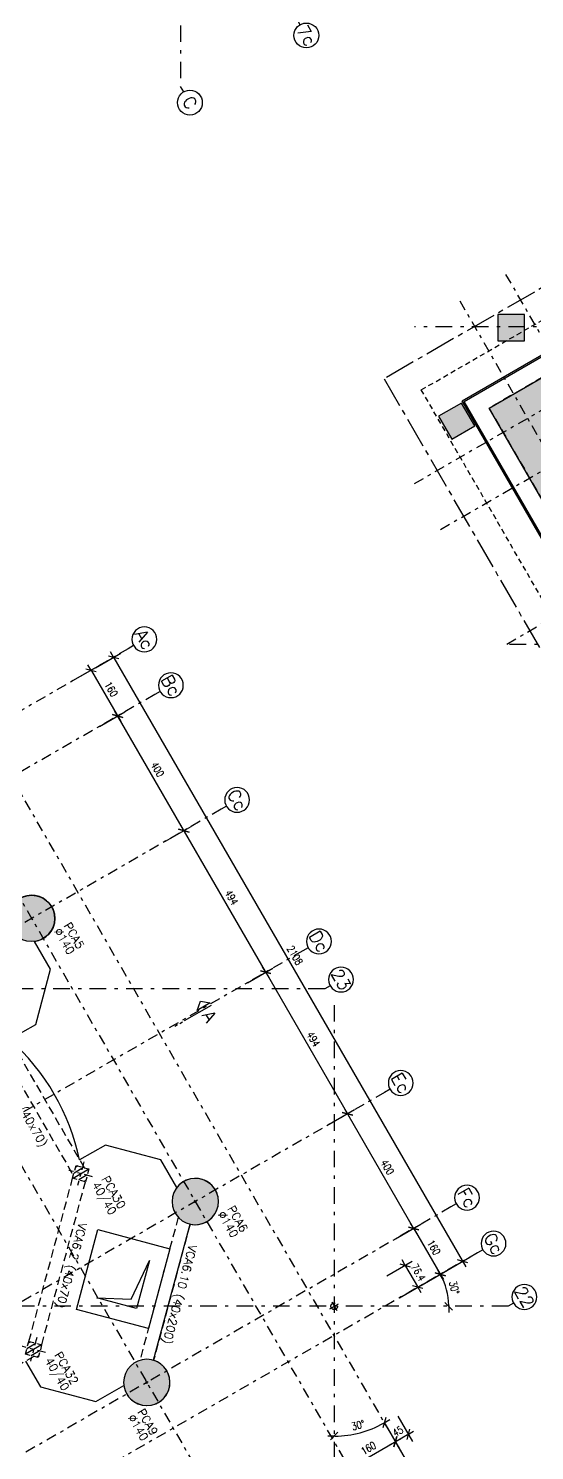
# Model space of a CAD drawing. Header units: metres. Extents: x 661733 to 661987, y 8168511 to 8168781.
# Drawn here: x 661874.62 to 661889.89, y 8168649.71 to 8168692.68 of the extents above; entities that cross this region are included whole.
import ezdxf
from ezdxf.enums import TextEntityAlignment as Align

# ---------------------------------------------------------------- set-up
doc = ezdxf.new("R2010")
doc.units = ezdxf.units.M
doc.header["$MEASUREMENT"] = 0
for name, pattern in [('SPX-CAMPANARIO$0$CENTER2', [1.125, 0.75, -0.125, 0.125, -0.125]), ('SPX-CAMPANARIO$0$DASHDOT2', [0.5, 0.25, -0.125, 0, -0.125]), ('SPX-CAMPANARIO$0$HIDDEN2', [0.1875, 0.125, -0.0625])]:
    doc.linetypes.add(name, pattern=pattern)
doc.layers.get('0').update_dxf_attribs({"linetype": 'CONTINUOUS'})
doc.layers.get('Defpoints').update_dxf_attribs({"linetype": 'CONTINUOUS'})
for name, color, linetype in [('SPX-CAMPANARIO$0$SP 00 Me1', 9, 'SPX-CAMPANARIO$0$DASHDOT2'), ('SPX-CAMPANARIO$0$SP0Me1', 9, 'SPX-CAMPANARIO$0$DASHDOT2'), ('SPX-CAMPANARIO$0$SP1CRT1', 3, 'CONTINUOUS'), ('SPX-CAMPANARIO$0$SP1INV1', 5, 'SPX-CAMPANARIO$0$HIDDEN2'), ('SPX-CAMPANARIO$0$SP1VST1', 2, 'CONTINUOUS'), ('SPX-CAMPANARIO$0$SP1VST2', 1, 'CONTINUOUS'), ('SPX-CAMPANARIO$0$SP1VST3', 5, 'CONTINUOUS'), ('SPX-CAMPANARIO$0$SP2INV1', 5, 'SPX-CAMPANARIO$0$HIDDEN2'), ('SPX-CAMPANARIO$0$SP3HT2', 254, 'CONTINUOUS'), ('SPX-CAMPANARIO$0$SP3HT3', 9, 'CONTINUOUS'), ('SPX-CAMPANARIO$0$SP4DIM1', 5, 'CONTINUOUS'), ('SPX-CAMPANARIO$0$SP4TXT 2', 2, 'CONTINUOUS'), ('SPX-CAMPANARIO$0$SP4TXT4', 4, 'CONTINUOUS')]:
    doc.layers.add(name, color=color, linetype=linetype)
doc.styles.add('SPX-CAMPANARIO$0$SP_T-Geral', font='romans.shx')
doc.styles.add('SPX-CAMPANARIO$0$SP_TD_w.8', font='romans.shx', dxfattribs={"width": 0.8})
doc.dimstyles.new('SPX-CAMPANARIO$0$SP_D125cm_18', dxfattribs={"dimtxt": 0.225, "dimasz": 0.025, "dimexe": 0.25, "dimexo": 0.125, "dimgap": 0.125, "dimtad": 1, "dimdec": 1, "dimlfac": 100, "dimdsep": 46, "dimtxsty": 'SPX-CAMPANARIO$0$SP_TD_w.8', "dimblk": 'SPX-CAMPANARIO$0$TIC', "dimcen": 0.0125, "dimdle": 0.125, "dimclrt": 2, "dimadec": 3, "dimazin": 2, "dimtfac": 1, "dimtdec": 1, "dimtmove": 0, "dimatfit": 3, "dimfxl": 0.2, "dimtolj": 1, "dimtzin": 0, "dimarcsym": 0})

# ---------------------------------------------------------------- blocks, each defined once
blk = doc.blocks.new('*U61')
at = {"layer": 'SPX-CAMPANARIO$0$SP 00 Me1', "color": 0, "linetype": 'Continuous'}
blk.add_line((0, -0.15), (0, 0), dxfattribs=at)
blk.add_circle((0, -0.45), 0.3, dxfattribs=at)
at = {"layer": 'SPX-CAMPANARIO$0$SP 00 Me1', "color": 0, "linetype": 'Continuous', "style": 'SPX-CAMPANARIO$0$SP_T-Geral'}
blk.add_attdef('EIXO?', text='', height=0.3, dxfattribs=at).set_placement((0, -0.45), align=Align.MIDDLE_CENTER)
blk = doc.blocks.new('SPX-CAMPANARIO$0$TIC')
at = {"color": 2, "linetype": 'Continuous'}
blk.add_line((4.6, 4.6), (-4.6, -4.6), dxfattribs=at)
at = {"color": 5}
blk.add_line((-1, 0), (7.5, 0), dxfattribs=at)
blk = doc.blocks.new('*D77')
at = {"layer": 'Defpoints', "color": 0, "linetype": 'Continuous', "transparency": 16777216}
for p in [(-8.939, 14.244), (-10.539, 13.484), (-8.939, 13.484)]:
    blk.add_point(p, dxfattribs=at)
at = {"layer": 'SPX-CAMPANARIO$0$SP4DIM1', "color": 0, "linetype": 'Continuous', "lineweight": -2, "transparency": 16777216}
for p, q in [((-10.539, 13.609), (-10.539, 14.494)), ((-10.514, 14.244), (-8.964, 14.244)), ((-8.939, 13.609), (-8.939, 14.494))]:
    blk.add_line(p, q, dxfattribs=at)
at = {"layer": 'SPX-CAMPANARIO$0$SP4DIM1', "color": 0, "linetype": 'Continuous', "lineweight": -2, "transparency": 16777216, "xscale": 0.025, "yscale": 0.025, "zscale": 0.025, "rotation": 180}
blk.add_blockref('SPX-CAMPANARIO$0$TIC', (-10.539, 14.244), dxfattribs=at)
at = {"layer": 'SPX-CAMPANARIO$0$SP4DIM1', "color": 0, "linetype": 'Continuous', "lineweight": -2, "transparency": 16777216, "xscale": 0.025, "yscale": 0.025, "zscale": 0.025}
blk.add_blockref('SPX-CAMPANARIO$0$TIC', (-8.939, 14.244), dxfattribs=at)
at = {"layer": 'SPX-CAMPANARIO$0$SP4DIM1', "color": 2, "linetype": 'Continuous', "transparency": 16777216, "insert": (-9.739, 14.481), "char_height": 0.225, "attachment_point": 5, "style": 'SPX-CAMPANARIO$0$SP_TD_w.8'}
blk.add_mtext('\\A1;160', dxfattribs=at)
blk = doc.blocks.new('*D78')
at = {"layer": 'Defpoints', "color": 0, "linetype": 'Continuous', "transparency": 16777216}
for p in [(10.539, 15.027), (-10.539, 14.267), (10.539, 14.267)]:
    blk.add_point(p, dxfattribs=at)
at = {"layer": 'SPX-CAMPANARIO$0$SP4DIM1', "color": 0, "linetype": 'Continuous', "lineweight": -2, "transparency": 16777216}
for p, q in [((-10.539, 14.392), (-10.539, 15.277)), ((10.539, 14.392), (10.539, 15.277)), ((-10.514, 15.027), (10.514, 15.027))]:
    blk.add_line(p, q, dxfattribs=at)
at = {"layer": 'SPX-CAMPANARIO$0$SP4DIM1', "color": 0, "linetype": 'Continuous', "lineweight": -2, "transparency": 16777216, "xscale": 0.025, "yscale": 0.025, "zscale": 0.025, "rotation": 180}
blk.add_blockref('SPX-CAMPANARIO$0$TIC', (-10.539, 15.027), dxfattribs=at)
at = {"layer": 'SPX-CAMPANARIO$0$SP4DIM1', "color": 0, "linetype": 'Continuous', "lineweight": -2, "transparency": 16777216, "xscale": 0.025, "yscale": 0.025, "zscale": 0.025}
blk.add_blockref('SPX-CAMPANARIO$0$TIC', (10.539, 15.027), dxfattribs=at)
at = {"layer": 'SPX-CAMPANARIO$0$SP4DIM1', "color": 2, "linetype": 'Continuous', "transparency": 16777216, "insert": (0, 15.264), "char_height": 0.225, "attachment_point": 5, "style": 'SPX-CAMPANARIO$0$SP_TD_w.8'}
blk.add_mtext('\\A1;2108', dxfattribs=at)
blk = doc.blocks.new('*D79')
at = {"layer": 'Defpoints', "color": 0, "linetype": 'Continuous', "transparency": 16777216}
for p in [(-8.939, 14.244), (-8.939, 13.484), (-4.939, 13.484)]:
    blk.add_point(p, dxfattribs=at)
at = {"layer": 'SPX-CAMPANARIO$0$SP4DIM1', "color": 0, "linetype": 'Continuous', "lineweight": -2, "transparency": 16777216}
for p, q in [((-8.939, 13.609), (-8.939, 14.494)), ((-4.964, 14.244), (-8.914, 14.244)), ((-4.939, 13.609), (-4.939, 14.494))]:
    blk.add_line(p, q, dxfattribs=at)
at = {"layer": 'SPX-CAMPANARIO$0$SP4DIM1', "color": 0, "linetype": 'Continuous', "lineweight": -2, "transparency": 16777216, "xscale": 0.025, "yscale": 0.025, "zscale": 0.025, "rotation": 180}
blk.add_blockref('SPX-CAMPANARIO$0$TIC', (-8.939, 14.244), dxfattribs=at)
at = {"layer": 'SPX-CAMPANARIO$0$SP4DIM1', "color": 0, "linetype": 'Continuous', "lineweight": -2, "transparency": 16777216, "xscale": 0.025, "yscale": 0.025, "zscale": 0.025}
blk.add_blockref('SPX-CAMPANARIO$0$TIC', (-4.939, 14.244), dxfattribs=at)
at = {"layer": 'SPX-CAMPANARIO$0$SP4DIM1', "color": 2, "linetype": 'Continuous', "transparency": 16777216, "insert": (-6.939, 14.481), "char_height": 0.225, "attachment_point": 5, "style": 'SPX-CAMPANARIO$0$SP_TD_w.8'}
blk.add_mtext('\\A1;400', dxfattribs=at)
blk = doc.blocks.new('*D80')
at = {"layer": 'Defpoints', "color": 0, "linetype": 'Continuous', "transparency": 16777216}
for p in [(0, 14.244), (-4.939, 13.484), (0, 13.484)]:
    blk.add_point(p, dxfattribs=at)
at = {"layer": 'SPX-CAMPANARIO$0$SP4DIM1', "color": 0, "linetype": 'Continuous', "lineweight": -2, "transparency": 16777216}
for p, q in [((-4.939, 13.609), (-4.939, 14.494)), ((-4.914, 14.244), (-0.025, 14.244)), ((0, 13.609), (0, 14.494))]:
    blk.add_line(p, q, dxfattribs=at)
at = {"layer": 'SPX-CAMPANARIO$0$SP4DIM1', "color": 0, "linetype": 'Continuous', "lineweight": -2, "transparency": 16777216, "xscale": 0.025, "yscale": 0.025, "zscale": 0.025, "rotation": 180}
blk.add_blockref('SPX-CAMPANARIO$0$TIC', (-4.939, 14.244), dxfattribs=at)
at = {"layer": 'SPX-CAMPANARIO$0$SP4DIM1', "color": 0, "linetype": 'Continuous', "lineweight": -2, "transparency": 16777216, "xscale": 0.025, "yscale": 0.025, "zscale": 0.025}
blk.add_blockref('SPX-CAMPANARIO$0$TIC', (0, 14.244), dxfattribs=at)
at = {"layer": 'SPX-CAMPANARIO$0$SP4DIM1', "color": 2, "linetype": 'Continuous', "transparency": 16777216, "insert": (-2.47, 14.481), "char_height": 0.225, "attachment_point": 5, "style": 'SPX-CAMPANARIO$0$SP_TD_w.8'}
blk.add_mtext('\\A1;494', dxfattribs=at)
blk = doc.blocks.new('*D81')
at = {"layer": 'Defpoints', "color": 0, "linetype": 'Continuous', "transparency": 16777216}
for p in [(4.939, 14.244), (0, 13.484), (4.939, 13.484)]:
    blk.add_point(p, dxfattribs=at)
at = {"layer": 'SPX-CAMPANARIO$0$SP4DIM1', "color": 0, "linetype": 'Continuous', "lineweight": -2, "transparency": 16777216}
for p, q in [((0, 13.609), (0, 14.494)), ((0.025, 14.244), (4.914, 14.244)), ((4.939, 13.609), (4.939, 14.494))]:
    blk.add_line(p, q, dxfattribs=at)
at = {"layer": 'SPX-CAMPANARIO$0$SP4DIM1', "color": 0, "linetype": 'Continuous', "lineweight": -2, "transparency": 16777216, "xscale": 0.025, "yscale": 0.025, "zscale": 0.025, "rotation": 180}
blk.add_blockref('SPX-CAMPANARIO$0$TIC', (0, 14.244), dxfattribs=at)
at = {"layer": 'SPX-CAMPANARIO$0$SP4DIM1', "color": 0, "linetype": 'Continuous', "lineweight": -2, "transparency": 16777216, "xscale": 0.025, "yscale": 0.025, "zscale": 0.025}
blk.add_blockref('SPX-CAMPANARIO$0$TIC', (4.939, 14.244), dxfattribs=at)
at = {"layer": 'SPX-CAMPANARIO$0$SP4DIM1', "color": 2, "linetype": 'Continuous', "transparency": 16777216, "insert": (2.47, 14.481), "char_height": 0.225, "attachment_point": 5, "style": 'SPX-CAMPANARIO$0$SP_TD_w.8'}
blk.add_mtext('\\A1;494', dxfattribs=at)
blk = doc.blocks.new('*D82')
at = {"layer": 'Defpoints', "color": 0, "linetype": 'Continuous', "transparency": 16777216}
for p in [(8.939, 14.244), (4.939, 13.484), (8.939, 13.484)]:
    blk.add_point(p, dxfattribs=at)
at = {"layer": 'SPX-CAMPANARIO$0$SP4DIM1', "color": 0, "linetype": 'Continuous', "lineweight": -2, "transparency": 16777216}
for p, q in [((4.939, 13.609), (4.939, 14.494)), ((4.964, 14.244), (8.914, 14.244)), ((8.939, 13.609), (8.939, 14.494))]:
    blk.add_line(p, q, dxfattribs=at)
at = {"layer": 'SPX-CAMPANARIO$0$SP4DIM1', "color": 0, "linetype": 'Continuous', "lineweight": -2, "transparency": 16777216, "xscale": 0.025, "yscale": 0.025, "zscale": 0.025, "rotation": 180}
blk.add_blockref('SPX-CAMPANARIO$0$TIC', (4.939, 14.244), dxfattribs=at)
at = {"layer": 'SPX-CAMPANARIO$0$SP4DIM1', "color": 0, "linetype": 'Continuous', "lineweight": -2, "transparency": 16777216, "xscale": 0.025, "yscale": 0.025, "zscale": 0.025}
blk.add_blockref('SPX-CAMPANARIO$0$TIC', (8.939, 14.244), dxfattribs=at)
at = {"layer": 'SPX-CAMPANARIO$0$SP4DIM1', "color": 2, "linetype": 'Continuous', "transparency": 16777216, "insert": (6.939, 14.481), "char_height": 0.225, "attachment_point": 5, "style": 'SPX-CAMPANARIO$0$SP_TD_w.8'}
blk.add_mtext('\\A1;400', dxfattribs=at)
blk = doc.blocks.new('*D83')
at = {"layer": 'Defpoints', "color": 0, "linetype": 'Continuous', "transparency": 16777216}
for p in [(10.539, 14.244), (8.939, 13.484), (10.539, 13.484)]:
    blk.add_point(p, dxfattribs=at)
at = {"layer": 'SPX-CAMPANARIO$0$SP4DIM1', "color": 0, "linetype": 'Continuous', "lineweight": -2, "transparency": 16777216}
for p, q in [((8.939, 13.609), (8.939, 14.494)), ((8.964, 14.244), (10.514, 14.244)), ((10.539, 13.609), (10.539, 14.494))]:
    blk.add_line(p, q, dxfattribs=at)
at = {"layer": 'SPX-CAMPANARIO$0$SP4DIM1', "color": 0, "linetype": 'Continuous', "lineweight": -2, "transparency": 16777216, "xscale": 0.025, "yscale": 0.025, "zscale": 0.025, "rotation": 180}
blk.add_blockref('SPX-CAMPANARIO$0$TIC', (8.939, 14.244), dxfattribs=at)
at = {"layer": 'SPX-CAMPANARIO$0$SP4DIM1', "color": 0, "linetype": 'Continuous', "lineweight": -2, "transparency": 16777216, "xscale": 0.025, "yscale": 0.025, "zscale": 0.025}
blk.add_blockref('SPX-CAMPANARIO$0$TIC', (10.539, 14.244), dxfattribs=at)
at = {"layer": 'SPX-CAMPANARIO$0$SP4DIM1', "color": 2, "linetype": 'Continuous', "transparency": 16777216, "insert": (9.739, 14.481), "char_height": 0.225, "attachment_point": 5, "style": 'SPX-CAMPANARIO$0$SP_TD_w.8'}
blk.add_mtext('\\A1;160', dxfattribs=at)
blk = doc.blocks.new('*D88')
at = {"layer": 'Defpoints', "color": 0, "linetype": 'Continuous', "transparency": 16777216}
for p in [(13.484, 8.939), (14.244, 8.939), (13.484, 4.939)]:
    blk.add_point(p, dxfattribs=at)
at = {"layer": 'SPX-CAMPANARIO$0$SP4DIM1', "color": 0, "linetype": 'Continuous', "lineweight": -2, "transparency": 16777216}
for p, q in [((13.609, 8.939), (14.494, 8.939)), ((14.244, 4.964), (14.244, 8.914)), ((13.609, 4.939), (14.494, 4.939))]:
    blk.add_line(p, q, dxfattribs=at)
at = {"layer": 'SPX-CAMPANARIO$0$SP4DIM1', "color": 0, "linetype": 'Continuous', "lineweight": -2, "transparency": 16777216, "xscale": 0.025, "yscale": 0.025, "zscale": 0.025}
for p, rotation in [((14.244, 8.939), 90), ((14.244, 4.939), 270)]:
    blk.add_blockref('SPX-CAMPANARIO$0$TIC', p, dxfattribs=dict(at, rotation=rotation))
at = {"layer": 'SPX-CAMPANARIO$0$SP4DIM1', "color": 2, "linetype": 'Continuous', "transparency": 16777216, "insert": (14.006, 6.939), "char_height": 0.225, "attachment_point": 5, "rotation": 90, "style": 'SPX-CAMPANARIO$0$SP_TD_w.8'}
blk.add_mtext('\\A1;400', dxfattribs=at)
blk = doc.blocks.new('*D89')
at = {"layer": 'Defpoints', "color": 0, "linetype": 'Continuous', "transparency": 16777216}
for p in [(13.484, 10.539), (14.244, 10.539), (13.484, 8.939)]:
    blk.add_point(p, dxfattribs=at)
at = {"layer": 'SPX-CAMPANARIO$0$SP4DIM1', "color": 0, "linetype": 'Continuous', "lineweight": -2, "transparency": 16777216}
for p, q in [((13.609, 10.539), (14.494, 10.539)), ((14.244, 8.964), (14.244, 10.514)), ((13.609, 8.939), (14.494, 8.939))]:
    blk.add_line(p, q, dxfattribs=at)
at = {"layer": 'SPX-CAMPANARIO$0$SP4DIM1', "color": 0, "linetype": 'Continuous', "lineweight": -2, "transparency": 16777216, "xscale": 0.025, "yscale": 0.025, "zscale": 0.025}
for p, rotation in [((14.244, 10.539), 90), ((14.244, 8.939), 270)]:
    blk.add_blockref('SPX-CAMPANARIO$0$TIC', p, dxfattribs=dict(at, rotation=rotation))
at = {"layer": 'SPX-CAMPANARIO$0$SP4DIM1', "color": 2, "linetype": 'Continuous', "transparency": 16777216, "insert": (14.006, 9.739), "char_height": 0.225, "attachment_point": 5, "rotation": 90, "style": 'SPX-CAMPANARIO$0$SP_TD_w.8'}
blk.add_mtext('\\A1;160', dxfattribs=at)
blk = doc.blocks.new('*D90')
at = {"layer": 'Defpoints', "color": 0, "linetype": 'Continuous', "transparency": 16777216}
for p in [(14.267, 10.539), (15.027, 10.539), (14.267, -10.539)]:
    blk.add_point(p, dxfattribs=at)
at = {"layer": 'SPX-CAMPANARIO$0$SP4DIM1', "color": 0, "linetype": 'Continuous', "lineweight": -2, "transparency": 16777216}
for p, q in [((14.392, 10.539), (15.277, 10.539)), ((15.027, -10.514), (15.027, 10.514)), ((14.392, -10.539), (15.277, -10.539))]:
    blk.add_line(p, q, dxfattribs=at)
at = {"layer": 'SPX-CAMPANARIO$0$SP4DIM1', "color": 0, "linetype": 'Continuous', "lineweight": -2, "transparency": 16777216, "xscale": 0.025, "yscale": 0.025, "zscale": 0.025}
for p, rotation in [((15.027, 10.539), 90), ((15.027, -10.539), 270)]:
    blk.add_blockref('SPX-CAMPANARIO$0$TIC', p, dxfattribs=dict(at, rotation=rotation))
at = {"layer": 'SPX-CAMPANARIO$0$SP4DIM1', "color": 2, "linetype": 'Continuous', "transparency": 16777216, "insert": (14.789, 0), "char_height": 0.225, "attachment_point": 5, "rotation": 90, "style": 'SPX-CAMPANARIO$0$SP_TD_w.8'}
blk.add_mtext('\\A1;2108', dxfattribs=at)
blk = doc.blocks.new('*D91')
at = {"layer": 'Defpoints', "color": 0, "linetype": 'Continuous', "transparency": 16777216}
for p in [(10.539, 15.539), (12.403, 15.539), (11.2, 14.127), (-5.021, -14.639), (10.539, -14.639)]:
    blk.add_point(p, dxfattribs=at)
at = {"layer": 'SPX-CAMPANARIO$0$SP4DIM1', "color": 0, "linetype": 'Continuous', "lineweight": -2, "transparency": 16777216}
blk.add_arc((10.539, 12.312), 1.931, 60.7418, 89.2582, dxfattribs=at)
at = {"layer": 'SPX-CAMPANARIO$0$SP4DIM1', "color": 0, "linetype": 'Continuous', "lineweight": -2, "transparency": 16777216, "xscale": 0.025, "yscale": 0.025, "zscale": 0.025}
for p, rotation in [((10.539, 14.243), 179.6291151257718), ((11.505, 13.984), 330.3708836166287)]:
    blk.add_blockref('SPX-CAMPANARIO$0$TIC', p, dxfattribs=dict(at, rotation=rotation))
at = {"layer": 'SPX-CAMPANARIO$0$SP4DIM1', "color": 2, "linetype": 'Continuous', "transparency": 16777216, "insert": (11.101, 14.407), "char_height": 0.225, "attachment_point": 5, "rotation": 345, "style": 'SPX-CAMPANARIO$0$SP_TD_w.8'}
blk.add_mtext('\\A1;30°', dxfattribs=at)
blk = doc.blocks.new('*D92')
at = {"layer": 'Defpoints', "color": 0, "linetype": 'Continuous', "transparency": 16777216}
for p in [(1.895, 15.539), (-14.639, 10.539), (15.539, 10.539), (13.397, 9.505), (15.539, 7.662)]:
    blk.add_point(p, dxfattribs=at)
at = {"layer": 'SPX-CAMPANARIO$0$SP4DIM1', "color": 0, "linetype": 'Continuous', "lineweight": -2, "transparency": 16777216}
blk.add_arc((10.555, 10.539), 3.024, 330.4737, 359.5263, dxfattribs=at)
at = {"layer": 'SPX-CAMPANARIO$0$SP4DIM1', "color": 0, "linetype": 'Continuous', "lineweight": -2, "transparency": 16777216, "xscale": 0.025, "yscale": 0.025, "zscale": 0.025}
for p, rotation in [((13.579, 10.539), 89.76313876443008), ((13.174, 9.027), 240.2368611810396)]:
    blk.add_blockref('SPX-CAMPANARIO$0$TIC', p, dxfattribs=dict(at, rotation=rotation))
at = {"layer": 'SPX-CAMPANARIO$0$SP4DIM1', "color": 2, "linetype": 'Continuous', "transparency": 16777216, "insert": (13.247, 9.818), "char_height": 0.225, "attachment_point": 5, "rotation": 75, "style": 'SPX-CAMPANARIO$0$SP_TD_w.8'}
blk.add_mtext('\\A1;30°', dxfattribs=at)
blk = doc.blocks.new('*D93')
at = {"layer": 'Defpoints', "color": 0, "linetype": 'Continuous', "transparency": 16777216}
for p in [(10.539, 13.461), (9.776, 12.701), (10.539, 12.701)]:
    blk.add_point(p, dxfattribs=at)
at = {"layer": 'SPX-CAMPANARIO$0$SP4DIM1', "color": 0, "linetype": 'Continuous', "lineweight": -2, "transparency": 16777216}
for p, q in [((9.776, 12.826), (9.776, 13.711)), ((9.801, 13.461), (10.514, 13.461)), ((10.539, 12.826), (10.539, 13.711))]:
    blk.add_line(p, q, dxfattribs=at)
at = {"layer": 'SPX-CAMPANARIO$0$SP4DIM1', "color": 0, "linetype": 'Continuous', "lineweight": -2, "transparency": 16777216, "xscale": 0.025, "yscale": 0.025, "zscale": 0.025, "rotation": 180}
blk.add_blockref('SPX-CAMPANARIO$0$TIC', (9.776, 13.461), dxfattribs=at)
at = {"layer": 'SPX-CAMPANARIO$0$SP4DIM1', "color": 0, "linetype": 'Continuous', "lineweight": -2, "transparency": 16777216, "xscale": 0.025, "yscale": 0.025, "zscale": 0.025}
blk.add_blockref('SPX-CAMPANARIO$0$TIC', (10.539, 13.461), dxfattribs=at)
at = {"layer": 'SPX-CAMPANARIO$0$SP4DIM1', "color": 2, "linetype": 'Continuous', "transparency": 16777216, "insert": (10.158, 13.699), "char_height": 0.225, "attachment_point": 5, "style": 'SPX-CAMPANARIO$0$SP_TD_w.8'}
blk.add_mtext('\\A1;76.4', dxfattribs=at)
blk = doc.blocks.new('*D94')
at = {"layer": 'Defpoints', "color": 0, "linetype": 'Continuous', "transparency": 16777216}
for p in [(13.484, 10.989), (13.484, 10.539), (14.244, 10.539)]:
    blk.add_point(p, dxfattribs=at)
at = {"layer": 'SPX-CAMPANARIO$0$SP4DIM1', "color": 0, "linetype": 'Continuous', "lineweight": -2, "transparency": 16777216}
for p, q in [((13.609, 10.989), (14.494, 10.989)), ((14.244, 10.964), (14.244, 10.564)), ((13.609, 10.539), (14.494, 10.539))]:
    blk.add_line(p, q, dxfattribs=at)
at = {"layer": 'SPX-CAMPANARIO$0$SP4DIM1', "color": 0, "linetype": 'Continuous', "lineweight": -2, "transparency": 16777216, "xscale": 0.025, "yscale": 0.025, "zscale": 0.025}
for p, rotation in [((14.244, 10.989), 90), ((14.244, 10.539), 270)]:
    blk.add_blockref('SPX-CAMPANARIO$0$TIC', p, dxfattribs=dict(at, rotation=rotation))
at = {"layer": 'SPX-CAMPANARIO$0$SP4DIM1', "color": 2, "linetype": 'Continuous', "transparency": 16777216, "insert": (14.006, 10.764), "char_height": 0.225, "attachment_point": 5, "rotation": 90, "style": 'SPX-CAMPANARIO$0$SP_TD_w.8'}
blk.add_mtext('\\A1;45', dxfattribs=at)
blk = doc.blocks.new('SPX-CAMPANARIO$0$SP_P_L')
at = {"layer": 'SPX-CAMPANARIO$0$SP3HT2', "ltscale": 10}
h = blk.add_hatch(color=256, dxfattribs=at)
h.dxf.hatch_style = 1
h.paths.add_polyline_path([(-2.35, 0.85), (0.85, 0.85), (0.85, -2.35), (-0.85, -2.35), (-0.85, -0.85), (-2.35, -0.85)])
at = {"layer": 'SPX-CAMPANARIO$0$SP1CRT1', "ltscale": 10}
blk.add_lwpolyline([(-2.35, 0.85), (0.85, 0.85), (0.85, -2.35), (-0.85, -2.35), (-0.85, -0.85), (-2.35, -0.85), (-2.35, 0.85)], dxfattribs=at)
blk = doc.blocks.new('SPX-CAMPANARIO$0$SP_P_40_40_F')
at = {"layer": 'SPX-CAMPANARIO$0$SP3HT3'}
h = blk.add_hatch(dxfattribs=at)
h.set_pattern_fill('ANSI31', color=256, angle=180)
h.paths.add_polyline_path([(-0.2, -0.2), (0.2, -0.2), (0.2, 0.2), (-0.2, 0.2)])
at = {"layer": 'SPX-CAMPANARIO$0$SP0Me1'}
for p, q in [((0.37, 0), (-0.37, 0)), ((0, 0.37), (0, -0.37))]:
    blk.add_line(p, q, dxfattribs=at)
at = {"layer": 'SPX-CAMPANARIO$0$SP2INV1', "ltscale": 1.25}
blk.add_lwpolyline([(-0.2, -0.2), (0.2, -0.2), (0.2, 0.2), (-0.2, 0.2)], close=True, dxfattribs=at)
blk = doc.blocks.new('SPX-CAMPANARIO$0$SP_P_140')
at = {"layer": 'SPX-CAMPANARIO$0$SP3HT2', "linetype": 'Continuous'}
h = blk.add_hatch(color=256, dxfattribs=at)
h.dxf.hatch_style = 1
edge = h.paths.add_edge_path()
edge.add_arc((0, 0), 0.7, 0, 360)
at = {"layer": 'Defpoints'}
for p, q in [((-0.05, 0), (0.05, 0)), ((0, -0.05), (0, 0.05))]:
    blk.add_line(p, q, dxfattribs=at)
at = {"layer": 'SPX-CAMPANARIO$0$SP1CRT1', "ltscale": 10}
blk.add_circle((0, 0), 0.7, dxfattribs=at)
blk = doc.blocks.new('SPX-CAMPANARIO$0$ELEV02')
at = {"layer": 'SPX-CAMPANARIO$0$SP1VST1'}
for points in [[(-7.556, 5.793), (-5.968, 4.205), (-4.2, 5.973), (-5.788, 7.56)], [(7.556, 5.793), (5.968, 4.205), (4.2, 5.973), (5.788, 7.56)]]:
    blk.add_lwpolyline(points, close=True, dxfattribs=at)
at = {"layer": 'SPX-CAMPANARIO$0$SP1VST3'}
for points in [[(-5.788, 6.853), (-6.849, 5.793), (-5.968, 4.912), (-6.527, 5.793), (-5.788, 6.853)], [(5.788, 6.853), (6.849, 5.793), (5.968, 4.912), (6.527, 5.793), (5.788, 6.853)]]:
    blk.add_lwpolyline(points, dxfattribs=at)
blk = doc.blocks.new('SPX-CAMPANARIO$0$SP_IND_CORTE2')
for p, q in [((-0.27, 0), (-1.02, 0)), ((-0.135, 0), (-0.21, 0)), ((0, 0), (-0.075, 0))]:
    blk.add_line(p, q)
blk.add_lwpolyline([(-1.02, 0.06), (-0.66, 0.06), (-0.84, 0.21)], close=True)
at = {"style": 'SPX-CAMPANARIO$0$SP_T-Geral'}
blk.add_attdef('1', text='', height=0.3, dxfattribs=at).set_placement((-0.84, -0.2), align=Align.MIDDLE_CENTER)
blk = doc.blocks.new('SPX-CAMPANARIO$0$SP_EIXOS_CAMP')
at = {"layer": 'SPX-CAMPANARIO$0$SP0Me1', "ltscale": 2}
for p, q in [((1.3296, 15.5393), (-14.6393, -12.1197)), ((12.4027, 15.5393), (-5.021, -14.6393)), ((1.8951, 15.5393), (15.5393, 7.6618)), ((9.6258, 10.9894), (9.9258, 10.9894)), ((9.7758, 10.8394), (9.7758, 11.1394)), ((-14.6393, 2.8246), (15.5393, -14.5991))]:
    blk.add_line(p, q, dxfattribs=at)
at = {"layer": 'SPX-CAMPANARIO$0$SP0Me1', "ltscale": 1.25}
for p, q in [((-10.5393, 15.5393), (-10.5393, -14.6393)), ((-8.9393, 15.5393), (-8.9393, -14.6393)), ((-4.9393, 15.5393), (-4.9393, -14.6393)), ((0, 15.5393), (0, -14.6393)), ((4.9393, 15.5393), (4.9393, -14.6393)), ((8.9393, 15.5393), (8.9393, -14.6393)), ((10.5393, 15.5393), (10.5393, -14.6393)), ((-14.6393, 10.5393), (15.5393, 10.5393)), ((-14.6393, 8.9393), (15.5393, 8.9393)), ((-14.6393, 4.9393), (15.5393, 4.9393)), ((-14.6393, -8.9393), (15.5393, -8.9393)), ((-14.6393, -10.5393), (15.5393, -10.5393))]:
    blk.add_line(p, q, dxfattribs=at)
at = {"layer": 'SPX-CAMPANARIO$0$SP0Me1', "ltscale": 2}
blk.add_circle((9.7758, 10.9894), 0.1, dxfattribs=at)
at = {"layer": 'SPX-CAMPANARIO$0$SP0Me1'}
ref = blk.add_blockref('*U61', (-10.5393, 15.5393), dxfattribs=dict(at, xscale=-1.25, yscale=1.25, zscale=1.25, rotation=180))
ref.add_attrib('EIXO?', 'Ac', dxfattribs={"layer": 'SPX-CAMPANARIO$0$SP 00 Me1', "color": 0, "linetype": 'Continuous', "height": 0.375, "rotation": 0, "style": 'SPX-CAMPANARIO$0$SP_T-Geral'}).set_placement((-10.5393, 16.1018), align=Align.MIDDLE_CENTER)
ref = blk.add_blockref('*U61', (-8.9393, 15.5393), dxfattribs=dict(at, xscale=-1.25, yscale=1.25, zscale=1.25, rotation=180))
ref.add_attrib('EIXO?', 'Bc', dxfattribs={"layer": 'SPX-CAMPANARIO$0$SP 00 Me1', "color": 0, "linetype": 'Continuous', "height": 0.375, "rotation": 0, "style": 'SPX-CAMPANARIO$0$SP_T-Geral'}).set_placement((-8.9393, 16.1018), align=Align.MIDDLE_CENTER)
ref = blk.add_blockref('*U61', (-4.9393, 15.5393), dxfattribs=dict(at, xscale=-1.25, yscale=1.25, zscale=1.25, rotation=180))
ref.add_attrib('EIXO?', 'Cc', dxfattribs={"layer": 'SPX-CAMPANARIO$0$SP 00 Me1', "color": 0, "linetype": 'Continuous', "height": 0.375, "rotation": 0, "style": 'SPX-CAMPANARIO$0$SP_T-Geral'}).set_placement((-4.9393, 16.1018), align=Align.MIDDLE_CENTER)
ref = blk.add_blockref('*U61', (0, 15.5393), dxfattribs=dict(at, xscale=-1.25, yscale=1.25, zscale=1.25, rotation=180))
ref.add_attrib('EIXO?', 'Dc', dxfattribs={"layer": 'SPX-CAMPANARIO$0$SP 00 Me1', "color": 0, "linetype": 'Continuous', "height": 0.375, "rotation": 0, "style": 'SPX-CAMPANARIO$0$SP_T-Geral'}).set_placement((0, 16.1018), align=Align.MIDDLE_CENTER)
ref = blk.add_blockref('*U61', (1.3296, 15.5393), dxfattribs=dict(at, xscale=-1.25, yscale=1.25, zscale=1.25, rotation=180))
ref.add_attrib('EIXO?', '23', dxfattribs={"layer": 'SPX-CAMPANARIO$0$SP 00 Me1', "color": 0, "linetype": 'Continuous', "height": 0.375, "rotation": 0, "style": 'SPX-CAMPANARIO$0$SP_T-Geral'}).set_placement((1.3296, 16.1018), align=Align.MIDDLE_CENTER)
ref = blk.add_blockref('*U61', (4.9393, 15.5393), dxfattribs=dict(at, xscale=-1.25, yscale=1.25, zscale=1.25, rotation=180))
ref.add_attrib('EIXO?', 'Ec', dxfattribs={"layer": 'SPX-CAMPANARIO$0$SP 00 Me1', "color": 0, "linetype": 'Continuous', "height": 0.375, "rotation": 0, "style": 'SPX-CAMPANARIO$0$SP_T-Geral'}).set_placement((4.9393, 16.1018), align=Align.MIDDLE_CENTER)
ref = blk.add_blockref('*U61', (8.9393, 15.5393), dxfattribs=dict(at, xscale=-1.25, yscale=1.25, zscale=1.25, rotation=180))
ref.add_attrib('EIXO?', 'Fc', dxfattribs={"layer": 'SPX-CAMPANARIO$0$SP 00 Me1', "color": 0, "linetype": 'Continuous', "height": 0.375, "rotation": 0, "style": 'SPX-CAMPANARIO$0$SP_T-Geral'}).set_placement((8.9393, 16.1018), align=Align.MIDDLE_CENTER)
ref = blk.add_blockref('*U61', (10.5393, 15.5393), dxfattribs=dict(at, xscale=-1.25, yscale=1.25, zscale=1.25, rotation=180))
ref.add_attrib('EIXO?', 'Gc', dxfattribs={"layer": 'SPX-CAMPANARIO$0$SP 00 Me1', "color": 0, "linetype": 'Continuous', "height": 0.375, "rotation": 0, "style": 'SPX-CAMPANARIO$0$SP_T-Geral'}).set_placement((10.5393, 16.1018), align=Align.MIDDLE_CENTER)
ref = blk.add_blockref('*U61', (12.4027, 15.5393), dxfattribs=dict(at, xscale=-1.25, yscale=1.25, zscale=1.25, rotation=180))
ref.add_attrib('EIXO?', '22', dxfattribs={"layer": 'SPX-CAMPANARIO$0$SP 00 Me1', "color": 0, "linetype": 'Continuous', "height": 0.375, "rotation": 0, "style": 'SPX-CAMPANARIO$0$SP_T-Geral'}).set_placement((12.4027, 16.1018), align=Align.MIDDLE_CENTER)
ref = blk.add_blockref('*U61', (15.5393, -10.5393), dxfattribs=dict(at, xscale=1.25, yscale=1.25, zscale=1.25, rotation=90))
ref.add_attrib('EIXO?', '7c', dxfattribs={"layer": 'SPX-CAMPANARIO$0$SP 00 Me1', "color": 0, "linetype": 'Continuous', "height": 0.375, "rotation": 0, "style": 'SPX-CAMPANARIO$0$SP_T-Geral'}).set_placement((16.1018, -10.5393), align=Align.MIDDLE_CENTER)
ref = blk.add_blockref('*U61', (15.5393, -14.5991), dxfattribs=dict(at, xscale=1.25, yscale=1.25, zscale=1.25, rotation=90))
ref.add_attrib('EIXO?', 'C', dxfattribs={"layer": 'SPX-CAMPANARIO$0$SP 00 Me1', "color": 0, "linetype": 'Continuous', "height": 0.375, "rotation": 0, "style": 'SPX-CAMPANARIO$0$SP_T-Geral'}).set_placement((16.1018, -14.5991), align=Align.MIDDLE_CENTER)
at = {"layer": 'SPX-CAMPANARIO$0$SP4DIM1', "linetype": 'Continuous'}
for base, line1, line2, picture, middle in [((13.3967, 9.5052), ((1.8951, 15.5393), (15.5393, 7.6618)), ((-14.6393, 10.5393), (15.5393, 10.5393)), '*D92', (13.2466, 9.8182)), ((11.1998, 14.1265), ((10.5393, 15.5393), (10.5393, -14.6393)), ((12.4027, 15.5393), (-5.021, -14.6393)), '*D91', (11.1006, 14.4066))]:
    dim = blk.add_angular_dim_2l(base=base, line1=line1, line2=line2, dimstyle='SPX-CAMPANARIO$0$SP_D125cm_18', dxfattribs=at)
    dim.commit()
    dim.dimension.update_dxf_attribs({"geometry": picture, "text_midpoint": middle})
for base, p1, p2, picture, middle in [((10.5393, 15.0265), (-10.5393, 14.2667), (10.5393, 14.2667), '*D78', (0, 15.264)), ((4.9393, 14.2438), (0, 13.484), (4.9393, 13.484), '*D81', (2.4697, 14.4813))]:
    dim = blk.add_linear_dim(base=base, p1=p1, p2=p2, dimstyle='SPX-CAMPANARIO$0$SP_D125cm_18', override={"dimdec": 0}, dxfattribs=at)
    dim.commit()
    dim.dimension.update_dxf_attribs({"geometry": picture, "text_midpoint": middle})
for base, p1, p2, picture, middle in [((-8.9393, 14.2438), (-10.5393, 13.484), (-8.9393, 13.484), '*D77', (-9.7393, 14.4813)), ((8.9393, 14.2438), (4.9393, 13.484), (8.9393, 13.484), '*D82', (6.9393, 14.4813)), ((10.5393, 14.2438), (8.9393, 13.484), (10.5393, 13.484), '*D83', (9.7393, 14.4813))]:
    dim = blk.add_linear_dim(base=base, p1=p1, p2=p2, dimstyle='SPX-CAMPANARIO$0$SP_D125cm_18', dxfattribs=at)
    dim.commit()
    dim.dimension.update_dxf_attribs({"geometry": picture, "text_midpoint": middle})
for base, p1, p2, angle, picture, middle in [((-8.9393, 14.2438), (-4.9393, 13.484), (-8.9393, 13.484), 180, '*D79', (-6.9393, 14.4813)), ((14.2438, 10.5393), (13.484, 8.9393), (13.484, 10.5393), 90, '*D89', (14.0063, 9.7393)), ((14.2438, 8.9393), (13.484, 4.9393), (13.484, 8.9393), 90, '*D88', (14.0063, 6.9393))]:
    dim = blk.add_linear_dim(base=base, p1=p1, p2=p2, angle=angle, dimstyle='SPX-CAMPANARIO$0$SP_D125cm_18', dxfattribs=at)
    dim.commit()
    dim.dimension.update_dxf_attribs({"geometry": picture, "text_midpoint": middle})
for base, p1, p2, angle, picture, middle in [((0, 14.2438), (-4.9393, 13.484), (0, 13.484), 0, '*D80', (-2.4697, 14.4813)), ((15.0265, 10.5393), (14.2667, -10.5393), (14.2667, 10.5393), 90, '*D90', (14.789, 0))]:
    dim = blk.add_linear_dim(base=base, p1=p1, p2=p2, angle=angle, dimstyle='SPX-CAMPANARIO$0$SP_D125cm_18', override={"dimdec": 0}, dxfattribs=at)
    dim.commit()
    dim.dimension.update_dxf_attribs({"geometry": picture, "text_midpoint": middle})
dim = blk.add_linear_dim(base=(10.53934, 13.46101), p1=(9.77581, 12.70124), p2=(10.53934, 12.70124), dimstyle='SPX-CAMPANARIO$0$SP_D125cm_18', dxfattribs=at)
dim.commit()
dim.dimension.update_dxf_attribs({"geometry": '*D93', "text_midpoint": (10.15757, 13.46101), "dimtype": 128})
dim = blk.add_linear_dim(base=(14.2438, 10.5393), p1=(13.484, 10.9894), p2=(13.484, 10.5393), angle=270, dimstyle='SPX-CAMPANARIO$0$SP_D125cm_18', dxfattribs=at)
dim.commit()
dim.dimension.update_dxf_attribs({"geometry": '*D94', "text_midpoint": (14.2438, 10.7644), "dimtype": 128})
blk = doc.blocks.new('SPX-CAMPANARIO')
at = {"layer": 'SPX-CAMPANARIO$0$SP3HT2'}
h = blk.add_hatch(color=256, dxfattribs=at)
h.dxf.hatch_style = 1
h.paths.add_polyline_path([(661888.7895, 8168683.2418), (661889.5895, 8168683.2418), (661889.5895, 8168684.0418), (661888.7895, 8168684.0418)])
h = blk.add_hatch(color=256, dxfattribs=at)
h.dxf.hatch_style = 1
h.paths.add_polyline_path([(661886.9929, 8168680.9625), (661887.3929, 8168680.2697), (661888.0857, 8168680.6697), (661887.6857, 8168681.3625)])
at = {"layer": 'SPX-CAMPANARIO$0$SP1CRT1'}
for points in [[(661888.7895, 8168683.2418), (661889.5895, 8168683.2418), (661889.5895, 8168684.0418), (661888.7895, 8168684.0418)], [(661886.9929, 8168680.9625), (661887.3929, 8168680.2697), (661888.0857, 8168680.6697), (661887.6857, 8168681.3625)]]:
    blk.add_lwpolyline(points, close=True, dxfattribs=at)
at = {"layer": 'SPX-CAMPANARIO$0$SP1INV1', "ltscale": 2}
for p, q in [((661873.9224, 8168662.3708), (661876.2959, 8168658.2597)), ((661873.5535, 8168662.2097), (661875.972, 8168658.0207)), ((661874.6299, 8168653.0108), (661875.95, 8168657.9377)), ((661875.0165, 8168652.9082), (661876.3367, 8168657.8351)), ((661874.7804, 8168652.557), (661870.6439, 8168650.1688))]:
    blk.add_line(p, q, dxfattribs=at)
at = {"layer": 'SPX-CAMPANARIO$0$SP1INV1', "ltscale": 1.25}
blk.add_lwpolyline([(661905.4757, 8168661.9801), (661905.136, 8168662.7679), (661899.3638, 8168659.4354), (661886.4745, 8168681.7603), (661892.0669, 8168684.9891), (661891.533, 8168685.6648)], dxfattribs=at)
at = {"layer": 'SPX-CAMPANARIO$0$SP1INV1', "ltscale": 2}
for points in [[(661894.6974, 8168684.7758), (661888.5235, 8168681.2113), (661899.9129, 8168661.4844), (661906.2458, 8168665.1407)], [(661879.1368, 8168656.7607), (661877.9787, 8168652.4385)], [(661879.4951, 8168656.5524), (661878.3931, 8168652.4397)]]:
    blk.add_lwpolyline(points, dxfattribs=at)
at = {"layer": 'SPX-CAMPANARIO$0$SP1VST1'}
blk.add_lwpolyline([(661894.6974, 8168684.7758), (661908.2505, 8168692.6006), (661919.6398, 8168672.8737), (661906.2458, 8168665.1407), (661906.5208, 8168664.6644), (661899.7116, 8168660.7331), (661887.7722, 8168681.4126), (661894.4224, 8168685.2521)], close=True, dxfattribs=at)
for points in [[(661907.2956, 8168663.0308), (661906.5458, 8168664.6211), (661899.6933, 8168660.6648), (661887.7039, 8168681.4309), (661894.3974, 8168685.2954, 0.0031672), (661893.3685, 8168686.7245, 0.0031672)], [(661874.5314, 8168652.4132), (661874.9795, 8168651.637), (661876.6496, 8168651.1895), (661877.4942, 8168651.6771, 1.8281129), (661878.3931, 8168652.4397), (661879.4951, 8168656.5524, 1.8434141), (661879.092, 8168657.6546), (661878.607, 8168658.4946), (661876.9369, 8168658.9421), (661876.1607, 8168658.4939, 0.1567071), (661874.0576, 8168662.1365), (661874.8338, 8168662.5847), (661875.2813, 8168664.2548), (661874.7964, 8168665.0948, 1.8434141), (661874.0434, 8168665.995)]]:
    blk.add_lwpolyline(points, format="xyb", dxfattribs=at)
at = {"layer": 'SPX-CAMPANARIO$0$SP1VST2', "linetype": 'SPX-CAMPANARIO$0$CENTER2', "ltscale": 1.25}
blk.add_lwpolyline([(661893.5401, 8168686.8236), (661885.3517, 8168682.096), (661899.0931, 8168658.2951), (661907.4793, 8168663.1369)], dxfattribs=at)
at = {"rotation": 300.000000039116}
blk.add_blockref('SPX-CAMPANARIO$0$ELEV02', (661869.4407, 8168657.0425), dxfattribs=at)
at = {"color": 4, "xscale": -1, "rotation": 300.0000000450238}
blk.add_blockref('SPX-CAMPANARIO$0$SP_P_140', (661878.1879, 8168651.7705), dxfattribs=at)
at = {"layer": 'SPX-CAMPANARIO$0$SP 00 Me1', "linetype": 'Continuous', "rotation": 300.000000039103}
for p in [(661884.0817, 8168711.6835), (661904.0817, 8168677.0425), (661869.4407, 8168657.0425)]:
    blk.add_blockref('SPX-CAMPANARIO$0$SP_EIXOS_CAMP', p, dxfattribs=at)
at = {"layer": 'SPX-CAMPANARIO$0$SP1CRT1'}
for name, p, rotation in [('SPX-CAMPANARIO$0$SP_P_L', (661889.6847, 8168680.9002), 120.0000000391031), ('SPX-CAMPANARIO$0$SP_P_140', (661874.7127, 8168665.7898), 300.000000039103)]:
    blk.add_blockref(name, p, dxfattribs=dict(at, rotation=rotation))
at = {"layer": 'SPX-CAMPANARIO$0$SP1CRT1', "xscale": -1}
for name, p, rotation in [('SPX-CAMPANARIO$0$SP_P_40_40_F', (661876.1946, 8168658.0797), 255.1368932482586), ('SPX-CAMPANARIO$0$SP_P_140', (661879.652, 8168657.2346), 300.0000000450238), ('SPX-CAMPANARIO$0$SP_P_40_40_F', (661874.77, 8168652.7667), 255.1368932482586)]:
    blk.add_blockref(name, p, dxfattribs=dict(at, rotation=rotation))
at = {"layer": 'SPX-CAMPANARIO$0$SP4TXT4'}
ref = blk.add_blockref('SPX-CAMPANARIO$0$SP_IND_CORTE2', (661879.0361, 8168662.5328), dxfattribs=dict(at, xscale=-1.25, yscale=1.25, zscale=1.25, rotation=30.00000021257377))
ref.add_attrib('Nº', 'A', dxfattribs={"height": 0.375, "rotation": 300, "style": 'SPX-CAMPANARIO$0$SP_T-Geral'}).set_placement((661880.0761, 8168662.8315), align=Align.MIDDLE_CENTER)
at = {"layer": 'SPX-CAMPANARIO$0$SP4TXT 2', "char_height": 0.25, "line_spacing_factor": 0.8, "style": 'SPX-CAMPANARIO$0$SP_T-Geral'}
for s, insert, attachment_point, rotation in [('PCA5\\P%%C140', (661875.6349, 8168665.5568), 4, 300), ('VCA6.1 (40x70)', (661874.2503, 8168659.9677), 8, 300), ('PCA30\\P40/40', (661876.7418, 8168657.8741), 4, 300), ('PCA6\\P%%C140', (661880.5742, 8168657.0016), 4, 300), ('VCA6.2 (40x70)', (661875.717, 8168655.3541), 8, 255), ('VCA6.10 (40x200)', (661878.9846, 8168654.4786), 8, 255), ('PCA32\\P40/40', (661875.3181, 8168652.5608), 4, 300), ('PCA9\\P%%C140', (661878.2879, 8168650.1193), 6, 300)]:
    blk.add_mtext(s, dxfattribs=dict(at, insert=insert, attachment_point=attachment_point, rotation=rotation))

msp = doc.modelspace()

# ---------------------------------------------------------------- block references
msp.add_blockref('SPX-CAMPANARIO', (0, 0))

doc.saveas('drawing.dxf')
